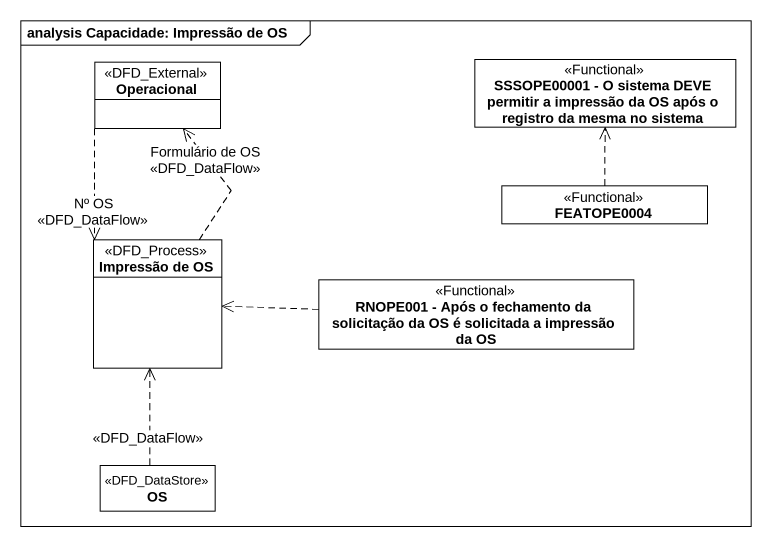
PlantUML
@startuml
mainframe analysis Capacidade: Impressão de OS
hide circle
hide empty members
class "SSSOPE00001 - O sistema DEVE permitir a impressão da OS após o registro da mesma no sistema" as SSSOPE00001_O_sistema_DEVE <<Functional>>
class Operacional <<DFD_External>>
class FEATOPE0004 <<Functional>>
class "Impressão de OS" as Impressão_de_OS <<DFD_Process>>
class "RNOPE001 - Após o fechamento da solicitação da OS é solicitada a impressão da OS" as RNOPE001_Após_o_fechamento <<Functional>>
class OS <<DFD_DataStore>>
Operacional ..> Impressão_de_OS : Nº OS\n<<DFD_DataFlow>>
FEATOPE0004 .up.> SSSOPE00001_O_sistema_DEVE
Impressão_de_OS .up.> Operacional : Formulário de OS\n<<DFD_DataFlow>>
RNOPE001_Após_o_fechamento .left.> Impressão_de_OS
OS .up.> Impressão_de_OS : <<DFD_DataFlow>>
@enduml
